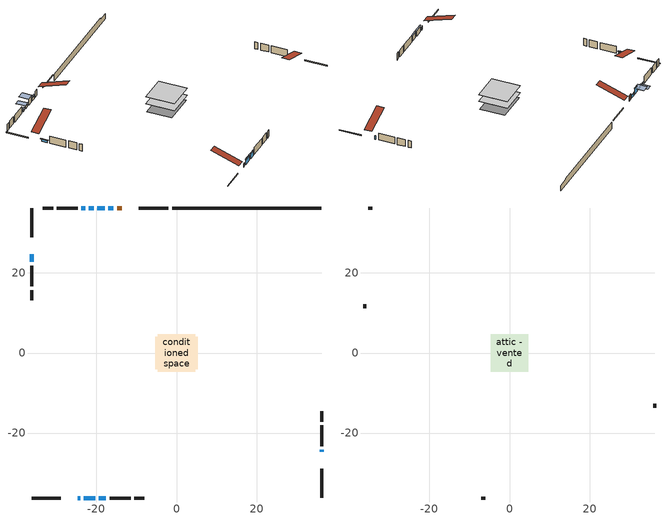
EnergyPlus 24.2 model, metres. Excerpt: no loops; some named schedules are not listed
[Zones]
conditioned space
 floor outside (Floor1 construction): -0.44,-0.44 -0.44,0.44 0.44,0.44 0.44,-0.44 z0.46
 floor adiabatic (AdiabaticFloorConstruction): -4.7,-4.7 -4.7,4.7 4.7,4.7 4.7,-4.7 z0.46
 floor foundation (Slab1 construction): -5.27,-4.07 -5.27,4.07 5.27,4.07 5.27,-4.07 z-1.86
 wall outside (RimJoist1 construction): -2.03,36.24 -9.37,36.24 / -36.24,-36.24 -28.89,-36.24 / -36.24,36.24 -36.24,28.89 / 36.24,-36.24 36.24,-28.89 z0.46:0.76
 wall outside (AdiabaticWallConstruction 1): -13.65,36.24 -14.85,36.24 z0.46:2.49
 wall outside (AdiabaticWallConstruction): -24.62,-36.24 -24.09,-36.24 / 36.24,-24.62 36.24,-24.23 z0.46:1.68; -15.78,36.24 -17,36.24 / -20.68,36.24 -21.91,36.24 z0.46:1.38; -23.16,-36.24 -20.36,-36.24 / -19.44,-36.24 -17.66,-36.24 z0.46:2.24; -17.93,36.24 -19.76,36.24 z0.46:2.49; -22.83,36.24 -23.75,36.24 / -36.24,24.62 -36.24,22.79 z0.46:1.07
 wall outside (Wall1 construction): -24.68,36.24 -29.91,36.24 / -16.73,-36.24 -11.49,-36.24 / -36.24,21.86 -36.24,16.63 / 36.24,-23.3 36.24,-18.07 z0.46:2.9
 wall outside (Wall2 construction): -30.84,36.24 -33.4,36.24 / -10.56,-36.24 -8.01,-36.24 / -36.24,15.7 -36.24,13.14 / 36.24,-17.14 36.24,-14.58 z0.46:2.9
 wall foundation (FoundationWall1 construction): -1.1,36.24,-1.86 -1.1,36.24,0.46 32.5,36.24,0.46 32.5,36.24,0.01 36.24,36.24,0.01 36.24,36.24,-1.86
 window (WindowConstruction 5): -24.62,-36.24 -24.09,-36.24 z0.46:1.68
 window (WindowConstruction 6): 36.24,-24.62 36.24,-24.23 z0.46:1.68
 window (WindowConstruction): -15.78,36.24 -17,36.24 z0.46:1.37
 window (WindowConstruction 1): -23.16,-36.24 -20.36,-36.24 z0.46:2.24
 window (WindowConstruction 2): -19.44,-36.24 -17.66,-36.24 z0.46:2.24
 window (WindowConstruction 3): -17.93,36.24 -19.76,36.24 z0.46:2.49
 window (WindowConstruction 4): -20.69,36.24 -21.9,36.24 z0.46:1.37
 window (WindowConstruction 7): -22.83,36.24 -23.75,36.24 z0.46:1.07
 window (WindowConstruction 8): -36.24,24.62 -36.24,22.79 z0.46:1.07
 door (Door): -13.65,36.24 -14.85,36.24 z0.46:2.49
 ceiling adiabatic (AdiabaticFloorConstruction): 4.7,-4.7 4.7,4.7 -4.7,4.7 -4.7,-4.7 z0.46
attic - vented
 floor to conditioned space (Floor2 construction Reversed): -4.7,-4.7 -4.7,4.7 4.7,4.7 4.7,-4.7 z2.9
 wall outside (Wall3 construction): -34.33,36.24 -35.31,36.24 / -7.08,-36.24 -6.1,-36.24 / -36.24,12.21 -36.24,11.23 / 36.24,-13.65 36.24,-12.67 z0.46:2.9
 roof outside (Roof1 construction): -12.72,36.24,2.9 -12.72,27.08,5.95 -10.3,27.08,5.95 -10.3,36.24,2.9; -25.55,-36.24,2.9 -25.55,-27.08,5.95 -27.96,-27.08,5.95 -27.96,-36.24,2.9; -36.24,25.55,2.9 -27.08,25.55,5.95 -27.08,27.96,5.95 -36.24,27.96,2.9; 36.24,-25.55,2.9 27.08,-25.55,5.95 27.08,-27.96,5.95 36.24,-27.96,2.9
shading: -17.3,36.24 -15.48,36.24 -15.48,36.54 -17.3,36.54 z1.67; -20.07,-36.24 -23.46,-36.24 -23.46,-36.54 -20.07,-36.54 z2.54; -17.36,-36.24 -19.73,-36.24 -19.73,-36.54 -17.36,-36.54 z2.54; -20.06,36.24 -17.63,36.24 -17.63,39.29 -20.06,39.29 z2.79; -22.2,36.24 -20.39,36.24 -20.39,39.29 -22.2,39.29 z1.67; -24.05,36.24 -22.53,36.24 -22.53,36.54 -24.05,36.54 z1.37; -36.24,22.49 -36.24,24.92 -36.54,24.92 -36.54,22.49 z1.37
[Building]
Building 1: Terrain=Suburbs
[Site:Location]
Quebec Intl AP_QC: Latitude {deg}=46.8; Longitude {deg}=-71.38; Time Zone {hr}=-5; Elevation {m}=74; Keep Site Location Information=Yes
[Site:GroundTemperature:Shallow]
0.0108218, -2.24938, -2.43038, -1.3578, 2.94801, 7.23376, 10.9493, 13.303, 13.5029, 11.5886, 7.96783, 3.81355
[Site:WaterMainsTemperature]
Calculation Method=Schedule; Temperature Schedule=mains temperature schedule
[Material] Roughness=Rough; Thermal Absorptance=0.9
Name | Thickness {m} | Conductivity {W/m-K} | Density {kg/m3} | Specific Heat {J/kg-K} | Solar Absorptance | Visible Absorptance
asphalt or fiberglass shingles | 0.00635 | 0.162714 | 1121.4 | 1465.45 | 0.4 | 0.4
ceiling loosefill ins | 0.169333 | 0.0480833 | 16.02 | 1046.75 | 0.7 | 0.7
ceiling stud and cavity | 0.1397 | 0.0980682 | 65.682 | 1177.47 | 0.7 | 0.7
concrete 4.0 in. | 0.1016 | 1.803125 | 2242.8 | 837.4 | 0.7 | 0.7
concrete 8.0 in. | 0.2032 | 1.803125 | 2242.8 | 837.4 | 0.7 | 0.7
door material | 0.04445 | 0.0451087 | 512.64 | 1214.23 | 0.7 | 0.7
exterior vertical ins | 0.0230741 | 0.029427 | 32.04 | 1214.23 | 0.7 | 0.7
floor covering | 0.0127 | 0.0433444 | 54.468 | 1339.84 | 0.6 | 0.6
floor rigid ins | 0.051816 | 0.029427 | 32.04 | 1214.23 | 0.7 | 0.7
floor rigid ins 1; wall rigid ins | 0.512978 | 0.029427 | 32.04 | 1214.23 | 0.7 | 0.7
floor stud and cavity | 0.1397 | 0.682785 | 92.3553 | 1139.71 | 0.7 | 0.7
floor stud and cavity 1 | 0.1397 | 1.75129 | 37.0049 | 1207.88 | 0.7 | 0.7
furniture material conditioned space 1 | 0.1524 | 0.115458 | 640.8 | 1214.23 | 0.6 | 0.6
gypsum board | 0.0127 | 0.160291 | 801 | 837.4 | 0.6 | 0.6
gypsum board 1 | 0.0127 | 0.160291 | 801 | 837.4 | 0.7 | 0.7
osb sheathing 0.5 in. | 0.0127 | 0.115458 | 512.64 | 1214.23 | 0.7 | 0.7
osb sheathing 0.75 in. | 0.01905 | 0.115458 | 512.64 | 1214.23 | 0.7 | 0.7
rim joist stud and cavity | 0.0508 | 0.172285 | 50.32683 | 1063.81 | 0.6 | 0.6
wall stud and cavity | 0.1397 | 0.0950161 | 139.0536 | 1170.24 | 0.7 | 0.7
wall stud and cavity 1 | 0.1397 | 0.0999226 | 139.0536 | 1170.24 | 0.7 | 0.7
wall stud and cavity 2 | 0.0889 | 6.9971 | 50.32683 | 1063.81 | 0.6 | 0.6
wall stud and cavity 3 | 0.0889 | 0.380278 | 52.3479 | 1209.89 | 0.7 | 0.7
wall stud and cavity 4 | 0.0889 | 0.391764 | 83.0341 | 1211.67 | 0.7 | 0.7
wood siding | 0.0254 | 0.102417 | 544.68 | 1172.36 | 0.4 | 0.4
wood siding 1 | 0.00254 | 0.102417 | 544.68 | 1172.36 | 0.4 | 0.4
wood siding 2; wood siding 3; wood siding 4 | 0.0254 | 0.102417 | 544.68 | 1172.36 | 0.7 | 0.7
[WindowMaterial:SimpleGlazingSystem]
Name | U-Factor {W/m2-K} | Solar Heat Gain Coefficient
WindowMaterial | 2.78165 | 0.58
WindowMaterial 1 | 2.79698 | 0.67
WindowMaterial 2 | 2.79414 | 0.65
WindowMaterial 3 | 2.82821 | 0.59
WindowMaterial 4 | 2.76008 | 0.61
WindowMaterial 5 | 2.7578 | 0.44
WindowMaterial 6 | 2.76291 | 0.46
[Construction]
AdiabaticFloorConstruction: floor stud and cavity 1, floor rigid ins 1, osb sheathing 0.75 in., floor covering
AdiabaticWallConstruction: wood siding 3, wall rigid ins, wall stud and cavity 3, gypsum board
AdiabaticWallConstruction 1: wood siding 4, wall rigid ins, wall stud and cavity 3, gypsum board
Door: door material
Floor1 construction: floor stud and cavity, floor rigid ins, osb sheathing 0.75 in., floor covering
Floor2 construction Reversed: gypsum board, ceiling stud and cavity, ceiling loosefill ins
FoundationWall1 construction: concrete 8.0 in., gypsum board 1
furniture construction conditioned space 1: furniture material conditioned space 1
PartitionWallConstruction: gypsum board, wall stud and cavity 4, gypsum board
RimJoist1 construction: wood siding 2, rim joist stud and cavity
Roof1 construction: asphalt or fiberglass shingles
Slab1 construction: concrete 4.0 in.
Wall1 construction: wood siding, osb sheathing 0.5 in., wall stud and cavity, gypsum board
Wall2 construction: wood siding, osb sheathing 0.5 in., wall stud and cavity 1, gypsum board
Wall3 construction: wood siding 1, wall stud and cavity 2
WindowConstruction; WindowConstruction 4: WindowMaterial
WindowConstruction 1: WindowMaterial 1
WindowConstruction 2: WindowMaterial 2
WindowConstruction 3: WindowMaterial 3
WindowConstruction 5: WindowMaterial 4
WindowConstruction 6: WindowMaterial 5
WindowConstruction 7; WindowConstruction 8: WindowMaterial 6
[Zone] Multiplier=1; Part of Total Floor Area=Yes
Name | Volume {m3}
attic - vented | 43.7979
conditioned space | 435.8
[Space]
Name | Zone | Volume {m3}
attic - vented 1 | attic - vented | 43.7979
conditioned space 1 | conditioned space | 435.8
[ZoneInfiltration:EffectiveLeakageArea]
infil attic - vented 1: Zone or Space=attic - vented 1; Schedule=Always On Discrete; Effective Air Leakage Area {cm2}=3263.63; Stack Coefficient=0.00038182; Wind Coefficient=1.32023e-05
[ZoneMixing]
whole house fan mix: Zone or Space=attic - vented; Schedule=Always On Continuous; Design Flow Rate Calculation Method=Flow/Zone; Design Flow Rate {m3/s}=0; Source Zone or Space=conditioned space
[SurfaceProperty:ExposedFoundationPerimeter]
Slab1: Exposed Perimeter Calculation Method=TotalExposedPerimeter; Total Exposed Perimeter {m}=37.339
[InternalMass] Zone or ZoneList=conditioned space; Space or SpaceList=conditioned space 1
Name | Construction | Surface Area {m2}
furniture mass conditioned space 1 | furniture construction conditioned space 1 | 69.9481
partition wall mass | PartitionWallConstruction | 174.87
[Lights]
interior lighting: Zone or ZoneList or Space or SpaceList=conditioned space 1; Schedule=interior lighting schedule; Design Level Calculation Method=LightingLevel; Lighting Level {W}=343.2; Return Air Fraction=0; Fraction Radiant=0.6; Fraction Visible=0.2; Fraction Replaceable=1
[People]
occupants: Zone or ZoneList or Space or SpaceList=conditioned space 1; Number of People Schedule=occupants schedule; Number of People Calculation Method=People; Number of People=3; Fraction Radiant=0.314171; Sensible Heat Fraction=0.56303; Activity Level Schedule=occupants activity schedule; Carbon Dioxide Generation Rate {m3/s-W}=0; Enable ASHRAE 55 Comfort Warnings=No; Mean Radiant Temperature Calculation Type=EnclosureAveraged
[ElectricEquipment] Zone or ZoneList or Space or SpaceList=conditioned space 1; Design Level Calculation Method=EquipmentLevel
Name | Schedule | Design Level {W} | Fraction Latent | Fraction Radiant | Fraction Lost
clothes dryer | clothes dryer schedule | 140.772 | 0.015 | 0.081 | 0.85
clothes washer | clothes washer schedule | 32.1985 | 0.03 | 0.162 | 0.7
cooking range | cooking range schedule | 215.147 | 0.08 | 0.432 | 0.2
dishwasher | dishwasher schedule | 66.8632 | 0.3 | 0.18 | 0.4
fridge | fridge schedule | 72.9452 | 0 | 0.6 | 0
mech vent house fan | mech vent house fan schedule | 6.33333 | 0 | 0 | 1
mech vent house fan cfis | mech vent house fan cfis schedule | 0 | 0 | 0 | 0
misc plug loads | misc plug loads schedule | 494.7 | 0.045 | 0.513 | 0.1
whole house fan | Always On Discrete | 0 | 0 | 0 | 1
[OtherEquipment] Zone or ZoneList or Space or SpaceList=conditioned space 1; Design Level Calculation Method=EquipmentLevel
Name | Fuel Type | Schedule | Design Level {W} | Fraction Latent | Fraction Radiant | Fraction Lost
clothes dryer 1 | Electricity | clothes dryer schedule | 0 | 0.015 | 0.081 | 0.85
cooking range 1 | Electricity | cooking range schedule | 0 | 0.08 | 0.432 | 0.2
general water use latent | None | general water use schedule | 62.594 | 1 | 0 | 0
general water use sensible | None | general water use schedule | -61.6891 | 0 | 0.6 | 0
mech vent house fan latent load | None | Always On Discrete | 0 | 1 | 0 | 0
mech vent house fan sensible load | None | Always On Discrete | 0 | 0 | 0 | 0
water heater energy adjustment1 | Electricity | Always On Discrete | 0.01 | 0 | 0 | 1
[ZoneInfiltration:DesignFlowRate] Zone or ZoneList or Space or SpaceList=conditioned space 1; Schedule=Always On Discrete; Design Flow Rate Calculation Method=Flow/Zone; Design Flow Rate {m3/s}=0
infil flow; natural vent flow; whole house fan flow
[ZoneControl:Thermostat]
conditioned space Thermostat: Zone or ZoneList=conditioned space; Control Type Schedule=conditioned space Thermostat Schedule; Control 1=conditioned space temperature setpoint; Temperature Difference Between Cutout And Setpoint {deltaC}=0
[ZoneHVAC:Baseboard:Convective:Electric]
electric baseboard: Availability Schedule=Always On Discrete; Heating Design Capacity {W}=10593.1; Efficiency=1
[AirLoopHVAC:UnitarySystem]
unit heater unitary system: Control Type=Load; Controlling Zone or Thermostat Location=conditioned space; Dehumidification Control Type=None; Availability Schedule=Always On Discrete; Supply Fan=unit heater supply fan; Fan Placement=BlowThrough; Supply Air Fan Operating Mode Schedule=unit heater auto fan schedule; Heating Coil=unit heater htg coil; DX Heating Coil Sizing Ratio=1; Use DOAS DX Cooling Coil=No; Minimum Supply Air Temperature {C}=2; Latent Load Control=SensibleOnlyLoadControl; Cooling Supply Air Flow Rate Method=None; Heating Supply Air Flow Rate Method=SupplyAirFlowRate; Heating Supply Air Flow Rate {m3/s}=0.00141584; No Load Supply Air Flow Rate Method=SupplyAirFlowRate; No Load Supply Air Flow Rate {m3/s}=0; No Load Supply Air Flow Rate Control Set To Low Speed=Yes; Maximum Supply Air Temperature {C}=48.8889; Maximum Outdoor Dry-Bulb Temperature for Supplemental Heater Operation {C}=21; Ancillary On-Cycle Electric Power {W}=0; Ancillary Off-Cycle Electric Power {W}=0
[Fan:SystemModel]
unit heater supply fan: Availability Schedule=Always On Discrete; Design Maximum Air Flow Rate {m3/s}=0.00141584; Speed Control Method=Discrete; Electric Power Minimum Flow Rate Fraction=0.2; Design Pressure Rise {Pa}=500; Motor Efficiency=1; Motor In Air Stream Fraction=1; Design Electric Power Consumption {W}=Autosize; Design Power Sizing Method=PowerPerFlow; Electric Power Per Unit Flow Rate {W/(m3/s)}=28251.7; Electric Power Per Unit Flow Rate Per Unit Pressure {W/((m3/s)-Pa)}=1.66667; Fan Total Efficiency=0.7; Motor Loss Radiative Fraction=0; Number of Speeds=1; Speed Flow Fraction 1=1; Speed Electric Power Fraction 1=1
[Coil:Heating:Fuel]
unit heater htg coil: Availability Schedule=Always On Discrete; Fuel Type=OtherFuel1; Burner Efficiency=0.3; Nominal Capacity {W}=0.293071; On Cycle Parasitic Electric Load {W}=0; Off Cycle Parasitic Fuel Load {W}=0
[Zone equipment]
conditioned space: electric baseboard, unit heater unitary system
[Foundation:Kiva]
Foundation Kiva 1: Initial Indoor Air Temperature {C}=18; Wall Height Above Grade {m}=0.459974; Wall Depth Below Slab {m}=0.2032; Custom Block Material Name 1=exterior vertical ins; Custom Block Depth 1 {m}=2.31999; Custom Block X Position 1 {m}=0.2159; Custom Block Z Position 1 {m}=0
[Foundation:Kiva:Settings]
Soil Conductivity {W/m-K}=0.849921; Soil Density {kg/m3}=1842.3; Soil Specific Heat {J/kg-K}=418.7; Ground Solar Absorptivity=0.9; Ground Thermal Absorptivity=0.9; Ground Surface Roughness {m}=0.03; Far-Field Width {m}=40; Deep-Ground Boundary Condition=ZeroFlux; Deep-Ground Depth {m}=40; Minimum Cell Dimension {m}=0.2; Maximum Cell Growth Coefficient=3; Simulation Timestep=Timestep
[Exterior:Lights]
exterior lighting: Schedule=exterior lighting schedule; Design Level {W}=75.6
[EnergyManagementSystem:GlobalVariable]
infil_program_Qfan
infil_program_Qinf
natural_vent_program_Qnv
natural_vent_program_Qwhf
[EnergyManagementSystem:Sensor]
Name | Output:Variable or Output:Meter Index Key | Output:Variable or Output:Meter
airflow_gain | infil flow | Infiltration Sensible Heat Gain Energy
airflow_gain_1 | natural vent flow | Infiltration Sensible Heat Gain Energy
airflow_gain_2 | whole house fan flow | Infiltration Sensible Heat Gain Energy
airflow_loss | infil flow | Infiltration Sensible Heat Loss Energy
airflow_loss_1 | natural vent flow | Infiltration Sensible Heat Loss Energy
airflow_loss_2 | whole house fan flow | Infiltration Sensible Heat Loss Energy
clg_load_cond |  | Cooling:EnergyTransfer:Zone:CONDITIONED SPACE
clg_sp_s; clg_sp_s_1 | cooling setpoint | Schedule Value
clothes_dryer_exhaust_0_sch_s | clothes dryer exhaust 0 schedule | Schedule Value
conditioned_space_clg_unmet_s | conditioned space | Zone Cooling Setpoint Not Met Time
conditioned_space_htg_unmet_s | conditioned space | Zone Heating Setpoint Not Met Time
cool_season | cooling season schedule | Schedule Value
fridge_tin_s | conditioned space | Zone Mean Air Temperature
htg_load_cond |  | Heating:EnergyTransfer:Zone:CONDITIONED SPACE
htg_sp_s; htg_sp_s_1 | heating setpoint | Schedule Value
ig_ee_conv | clothes dryer | Electric Equipment Convective Heating Energy
ig_ee_conv_2 | cooking range | Electric Equipment Convective Heating Energy
ig_ee_conv_4 | fridge | Electric Equipment Convective Heating Energy
ig_ee_conv_5 | misc plug loads | Electric Equipment Convective Heating Energy
ig_ee_conv_6 | whole house fan | Electric Equipment Convective Heating Energy
ig_ee_rad | clothes dryer | Electric Equipment Radiant Heating Energy
ig_ee_rad_2 | cooking range | Electric Equipment Radiant Heating Energy
ig_ee_rad_4 | fridge | Electric Equipment Radiant Heating Energy
ig_ee_rad_5 | misc plug loads | Electric Equipment Radiant Heating Energy
ig_ee_rad_6 | whole house fan | Electric Equipment Radiant Heating Energy
ig_lgt_conv | interior lighting | Lights Convective Heating Energy
ig_lgt_rad | interior lighting | Lights Radiant Heating Energy
ig_lgt_vis | interior lighting | Lights Visible Radiation Heating Energy
ig_oe_conv | clothes dryer 1 | Other Equipment Convective Heating Energy
ig_oe_conv_1 | cooking range 1 | Other Equipment Convective Heating Energy
ig_oe_conv_2 | general water use latent | Other Equipment Convective Heating Energy
ig_oe_conv_3 | general water use sensible | Other Equipment Convective Heating Energy
ig_oe_conv_4 | water heater energy adjustment1 | Other Equipment Convective Heating Energy
ig_oe_rad | clothes dryer 1 | Other Equipment Radiant Heating Energy
ig_oe_rad_1 | cooking range 1 | Other Equipment Radiant Heating Energy
ig_oe_rad_2 | general water use latent | Other Equipment Radiant Heating Energy
ig_oe_rad_3 | general water use sensible | Other Equipment Radiant Heating Energy
ig_oe_rad_4 | water heater energy adjustment1 | Other Equipment Radiant Heating Energy
ig_ppl_conv | occupants | People Convective Heating Energy
ig_ppl_rad | occupants | People Radiant Heating Energy
im_conv | furniture mass conditioned space 1 | Surface Inside Face Convection Heat Gain Energy
im_conv_1 | partition wall mass | Surface Inside Face Convection Heat Gain Energy
im_ig | furniture mass conditioned space 1 | Surface Inside Face Internal Gains Radiation Heat Gain Energy
im_ig_1 | partition wall mass | Surface Inside Face Internal Gains Radiation Heat Gain Energy
im_lgt | furniture mass conditioned space 1 | Surface Inside Face Lights Radiation Heat Gain Energy
im_lgt_1 | partition wall mass | Surface Inside Face Lights Radiation Heat Gain Energy
im_sol | furniture mass conditioned space 1 | Surface Inside Face Solar Radiation Heat Gain Energy
im_sol_1 | partition wall mass | Surface Inside Face Solar Radiation Heat Gain Energy
im_surf | furniture mass conditioned space 1 | Surface Inside Face Net Surface Thermal Radiation Heat Gain Energy
im_surf_1 | partition wall mass | Surface Inside Face Net Surface Thermal Radiation Heat Gain Energy
mv_conv | mech vent house fan | Electric Equipment Convective Heating Energy
mv_conv_1 | mech vent house fan cfis | Electric Equipment Convective Heating Energy
mv_conv_2 | mech vent house fan latent load | Other Equipment Convective Heating Energy
mv_conv_3 | mech vent house fan sensible load | Other Equipment Convective Heating Energy
mv_rad | mech vent house fan | Electric Equipment Radiant Heating Energy
mv_rad_1 | mech vent house fan cfis | Electric Equipment Radiant Heating Energy
mv_rad_2 | mech vent house fan latent load | Other Equipment Radiant Heating Energy
mv_rad_3 | mech vent house fan sensible load | Other Equipment Radiant Heating Energy
natural_vent_s | natural vent schedule | Schedule Value
out_pb_s |  | Site Outdoor Air Barometric Pressure
out_wt_s |  | Site Outdoor Air Humidity Ratio
site_vw_s |  | Site Wind Speed
ss_back_out | Window1 | Surface Window Shortwave from Zone Back Out Window Heat Transfer Rate
ss_back_out_1 | Window2 | Surface Window Shortwave from Zone Back Out Window Heat Transfer Rate
ss_back_out_2 | Window3 | Surface Window Shortwave from Zone Back Out Window Heat Transfer Rate
ss_back_out_3 | Window4 | Surface Window Shortwave from Zone Back Out Window Heat Transfer Rate
ss_back_out_4 | Window5 | Surface Window Shortwave from Zone Back Out Window Heat Transfer Rate
ss_back_out_5 | Window6 | Surface Window Shortwave from Zone Back Out Window Heat Transfer Rate
ss_back_out_6 | Window7 | Surface Window Shortwave from Zone Back Out Window Heat Transfer Rate
ss_back_out_7 | Window8 | Surface Window Shortwave from Zone Back Out Window Heat Transfer Rate
ss_back_out_8 | Window9 | Surface Window Shortwave from Zone Back Out Window Heat Transfer Rate
ss_conv | Door1 | Surface Inside Face Convection Heat Gain Energy
ss_conv_1 | Window1 | Surface Inside Face Convection Heat Gain Energy
ss_conv_2 | Window2 | Surface Inside Face Convection Heat Gain Energy
ss_conv_3 | Window3 | Surface Inside Face Convection Heat Gain Energy
ss_conv_4 | Window4 | Surface Inside Face Convection Heat Gain Energy
ss_conv_5 | Window5 | Surface Inside Face Convection Heat Gain Energy
ss_conv_6 | Window6 | Surface Inside Face Convection Heat Gain Energy
ss_conv_7 | Window7 | Surface Inside Face Convection Heat Gain Energy
ss_conv_8 | Window8 | Surface Inside Face Convection Heat Gain Energy
ss_conv_9 | Window9 | Surface Inside Face Convection Heat Gain Energy
ss_ig | Door1 | Surface Inside Face Internal Gains Radiation Heat Gain Energy
ss_ig_1 | Window1 | Surface Inside Face Internal Gains Radiation Heat Gain Energy
ss_ig_2 | Window2 | Surface Inside Face Internal Gains Radiation Heat Gain Energy
ss_ig_3 | Window3 | Surface Inside Face Internal Gains Radiation Heat Gain Energy
ss_ig_4 | Window4 | Surface Inside Face Internal Gains Radiation Heat Gain Energy
ss_ig_5 | Window5 | Surface Inside Face Internal Gains Radiation Heat Gain Energy
ss_ig_6 | Window6 | Surface Inside Face Internal Gains Radiation Heat Gain Energy
ss_ig_7 | Window7 | Surface Inside Face Internal Gains Radiation Heat Gain Energy
ss_ig_8 | Window8 | Surface Inside Face Internal Gains Radiation Heat Gain Energy
ss_ig_9 | Window9 | Surface Inside Face Internal Gains Radiation Heat Gain Energy
ss_lgt | Door1 | Surface Inside Face Lights Radiation Heat Gain Energy
ss_sol | Door1 | Surface Inside Face Solar Radiation Heat Gain Energy
ss_surf | Door1 | Surface Inside Face Net Surface Thermal Radiation Heat Gain Energy
ss_surf_1 | Window1 | Surface Inside Face Net Surface Thermal Radiation Heat Gain Energy
ss_surf_2 | Window2 | Surface Inside Face Net Surface Thermal Radiation Heat Gain Energy
ss_surf_3 | Window3 | Surface Inside Face Net Surface Thermal Radiation Heat Gain Energy
ss_surf_4 | Window4 | Surface Inside Face Net Surface Thermal Radiation Heat Gain Energy
ss_surf_5 | Window5 | Surface Inside Face Net Surface Thermal Radiation Heat Gain Energy
ss_surf_6 | Window6 | Surface Inside Face Net Surface Thermal Radiation Heat Gain Energy
ss_surf_7 | Window7 | Surface Inside Face Net Surface Thermal Radiation Heat Gain Energy
ss_surf_8 | Window8 | Surface Inside Face Net Surface Thermal Radiation Heat Gain Energy
ss_surf_9 | Window9 | Surface Inside Face Net Surface Thermal Radiation Heat Gain Energy
ss_trans_in | Window1 | Surface Window Transmitted Solar Radiation Rate
ss_trans_in_1 | Window2 | Surface Window Transmitted Solar Radiation Rate
ss_trans_in_2 | Window3 | Surface Window Transmitted Solar Radiation Rate
ss_trans_in_3 | Window4 | Surface Window Transmitted Solar Radiation Rate
ss_trans_in_4 | Window5 | Surface Window Transmitted Solar Radiation Rate
ss_trans_in_5 | Window6 | Surface Window Transmitted Solar Radiation Rate
ss_trans_in_6 | Window7 | Surface Window Transmitted Solar Radiation Rate
ss_trans_in_7 | Window8 | Surface Window Transmitted Solar Radiation Rate
ss_trans_in_8 | Window9 | Surface Window Transmitted Solar Radiation Rate
ss_trans_out | Window1 | Surface Inside Face Initial Transmitted Diffuse Transmitted Out Window Solar Radiation Rate
ss_trans_out_1 | Window2 | Surface Inside Face Initial Transmitted Diffuse Transmitted Out Window Solar Radiation Rate
ss_trans_out_2 | Window3 | Surface Inside Face Initial Transmitted Diffuse Transmitted Out Window Solar Radiation Rate
ss_trans_out_3 | Window4 | Surface Inside Face Initial Transmitted Diffuse Transmitted Out Window Solar Radiation Rate
ss_trans_out_4 | Window5 | Surface Inside Face Initial Transmitted Diffuse Transmitted Out Window Solar Radiation Rate
ss_trans_out_5 | Window6 | Surface Inside Face Initial Transmitted Diffuse Transmitted Out Window Solar Radiation Rate
ss_trans_out_6 | Window7 | Surface Inside Face Initial Transmitted Diffuse Transmitted Out Window Solar Radiation Rate
ss_trans_out_7 | Window8 | Surface Inside Face Initial Transmitted Diffuse Transmitted Out Window Solar Radiation Rate
ss_trans_out_8 | Window9 | Surface Inside Face Initial Transmitted Diffuse Transmitted Out Window Solar Radiation Rate
s_conv | Floor1 | Surface Inside Face Convection Heat Gain Energy
s_conv_1 | Floor2 | Surface Inside Face Convection Heat Gain Energy
s_conv_10 | Wall1:0 | Surface Inside Face Convection Heat Gain Energy
s_conv_11 | Wall1:180 | Surface Inside Face Convection Heat Gain Energy
s_conv_12 | Wall1:270 | Surface Inside Face Convection Heat Gain Energy
s_conv_13 | Wall1:90 | Surface Inside Face Convection Heat Gain Energy
s_conv_14 | Wall2:0 | Surface Inside Face Convection Heat Gain Energy
s_conv_15 | Wall2:180 | Surface Inside Face Convection Heat Gain Energy
s_conv_16 | Wall2:270 | Surface Inside Face Convection Heat Gain Energy
s_conv_17 | Wall2:90 | Surface Inside Face Convection Heat Gain Energy
s_conv_2 | FoundationWall1 | Surface Inside Face Convection Heat Gain Energy
s_conv_3 | inferred conditioned ceiling | Surface Inside Face Convection Heat Gain Energy
s_conv_4 | inferred conditioned floor | Surface Inside Face Convection Heat Gain Energy
s_conv_5 | RimJoist1:0 | Surface Inside Face Convection Heat Gain Energy
s_conv_6 | RimJoist1:180 | Surface Inside Face Convection Heat Gain Energy
s_conv_7 | RimJoist1:270 | Surface Inside Face Convection Heat Gain Energy
s_conv_8 | RimJoist1:90 | Surface Inside Face Convection Heat Gain Energy
s_conv_9 | Slab1 | Surface Inside Face Convection Heat Gain Energy
s_ig | Floor1 | Surface Inside Face Internal Gains Radiation Heat Gain Energy
s_ig_1 | Floor2 | Surface Inside Face Internal Gains Radiation Heat Gain Energy
